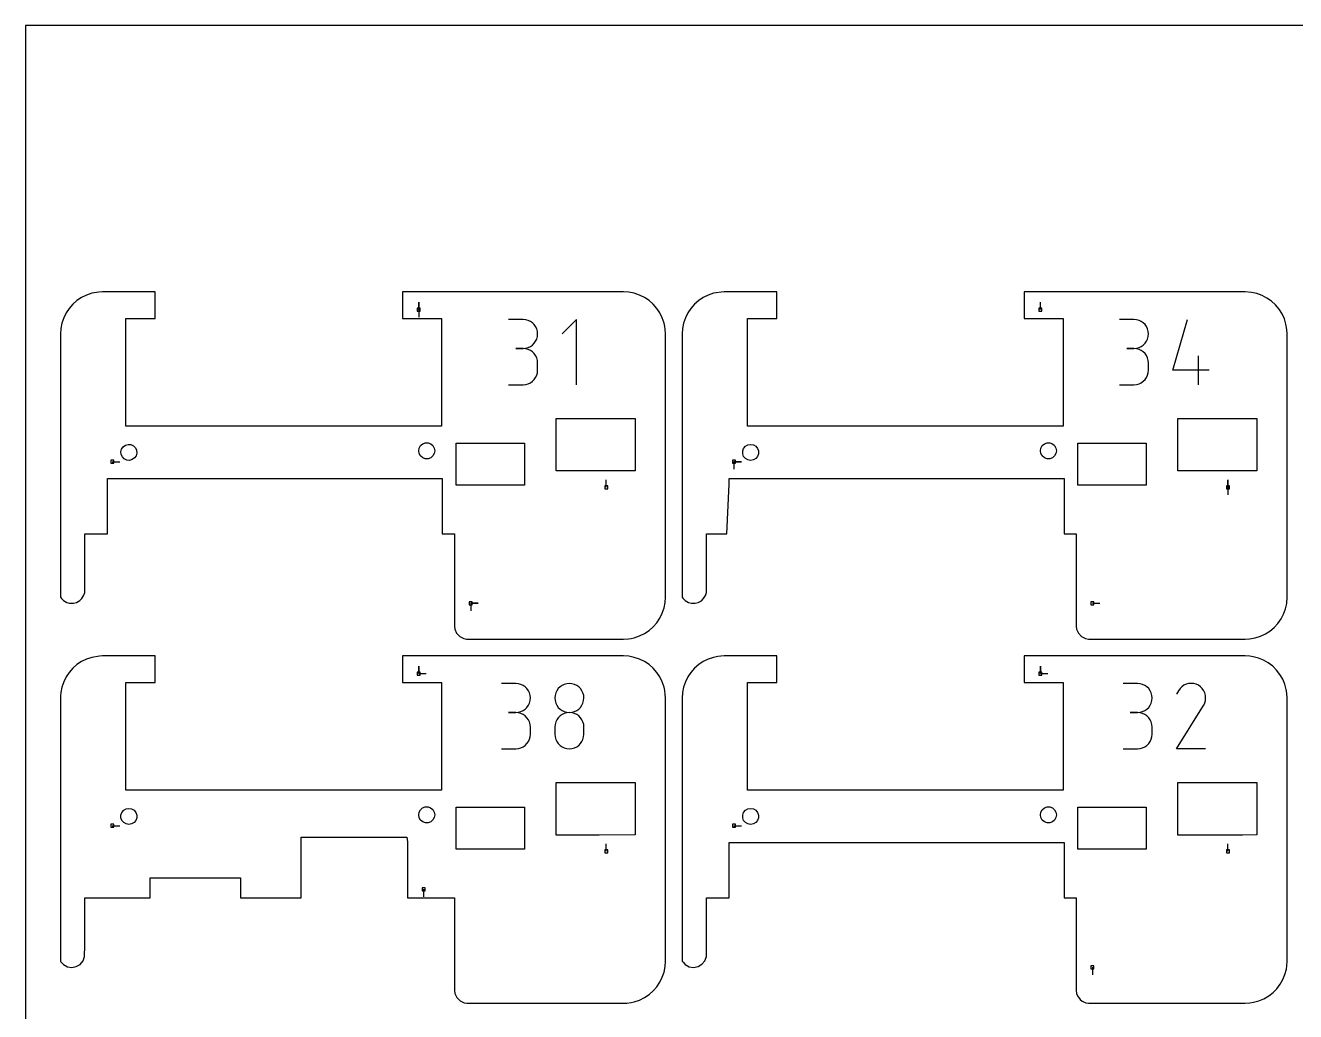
# Model space of a CAD drawing. Extents: x 0 to 400, y 0 to 400.
# Drawn here: x 0 to 241.4, y 212.6 to 400 of the extents above; entities that cross this region are included whole.
import ezdxf

# ---------------------------------------------------------------- set-up
doc = ezdxf.new("R2010")
doc.units = 0

msp = doc.modelspace()

# ---------------------------------------------------------------- linework, layer by layer
at = {"layer": 'annotation', "color": 1}
for p, q in [((74.763123, 346.001219), (74.763123, 347.429969)), ((74.763123, 346.001219), (74.763123, 347.429969)), ((74.763123, 347.429969), (74.763123, 346.001219)), ((74.763123, 346.001219), (74.763123, 344.572469)), ((192.938117, 346.001219), (192.938117, 347.429969)), ((94.600293, 344.128387), (91.842008, 344.128387)), ((95.096377, 344.08386), (94.600293, 344.128387)), ((95.563175, 343.955538), (95.096377, 344.08386)), ((95.992923, 343.751315), (95.563175, 343.955538)), ((96.377857, 343.479082), (95.992923, 343.751315)), ((96.710213, 343.146731), (96.377857, 343.479082)), ((96.982227, 342.762155), (96.710213, 343.146731)), ((104.778334, 344.142798), (102.016933, 341.380618)), ((104.778334, 331.721557), (104.778334, 344.142798)), ((210.707546, 344.128387), (207.949261, 344.128387)), ((211.203631, 344.08386), (210.707546, 344.128387)), ((211.670429, 343.955538), (211.203631, 344.08386)), ((212.100176, 343.751315), (211.670429, 343.955538)), ((212.48511, 343.479082), (212.100176, 343.751315)), ((212.817466, 343.146731), (212.48511, 343.479082)), ((213.08948, 342.762155), (212.817466, 343.146731)), ((218.123797, 334.482958), (220.878187, 344.142798)), ((97.186135, 342.333246), (96.982227, 342.762155)), ((97.314173, 341.867896), (97.186135, 342.333246)), ((97.186135, 340.410623), (97.314173, 340.877779)), ((97.358578, 341.373997), (97.314173, 341.867896)), ((97.314173, 340.877779), (97.358578, 341.373997)), ((97.358578, 341.373997), (97.358578, 341.373997)), ((213.293388, 342.333246), (213.08948, 342.762155)), ((213.421427, 341.867896), (213.293388, 342.333246)), ((213.293388, 340.410623), (213.421427, 340.877779)), ((213.465832, 341.373997), (213.421427, 341.867896)), ((213.421427, 340.877779), (213.465832, 341.373997)), ((213.465832, 341.373997), (213.465832, 341.373997)), ((94.600293, 338.611817), (93.219203, 338.611817)), ((93.219203, 338.611817), (94.600293, 338.611817)), ((94.600293, 338.611817), (95.096377, 338.656355)), ((95.096377, 338.567289), (94.600293, 338.611817)), ((94.600293, 338.611817), (94.600293, 338.611817)), ((95.096377, 338.656355), (95.563175, 338.784752)), ((95.563175, 338.438968), (95.096377, 338.567289)), ((95.563175, 338.784752), (95.992923, 338.989178)), ((95.992923, 338.234744), (95.563175, 338.438968)), ((95.992923, 338.989178), (96.377857, 339.261807)), ((96.377857, 337.962511), (95.992923, 338.234744)), ((96.377857, 339.261807), (96.710213, 339.594809)), ((96.710213, 339.594809), (96.982227, 339.980357)), ((96.982227, 339.980357), (97.186135, 340.410623)), ((210.707546, 338.611817), (209.326456, 338.611817)), ((209.326456, 338.611817), (210.707546, 338.611817)), ((210.707546, 338.611817), (211.203631, 338.656355)), ((211.203631, 338.567289), (210.707546, 338.611817)), ((210.707546, 338.611817), (210.707546, 338.611817)), ((211.203631, 338.656355), (211.670429, 338.784752)), ((211.670429, 338.438968), (211.203631, 338.567289)), ((211.670429, 338.784752), (212.100176, 338.989178)), ((212.100176, 338.234744), (211.670429, 338.438968)), ((212.100176, 338.989178), (212.48511, 339.261807)), ((212.48511, 337.962511), (212.100176, 338.234744)), ((212.48511, 339.261807), (212.817466, 339.594809)), ((212.817466, 339.594809), (213.08948, 339.980357)), ((213.08948, 339.980357), (213.293388, 340.410623)), ((96.710213, 337.630161), (96.377857, 337.962511)), ((96.982227, 337.245585), (96.710213, 337.630161)), ((97.186135, 336.816676), (96.982227, 337.245585)), ((97.314173, 336.351326), (97.186135, 336.816676)), ((97.358578, 335.857427), (97.314173, 336.351326)), ((97.358578, 334.476337), (97.358578, 335.857427)), ((97.358578, 335.857427), (97.358578, 335.857427)), ((212.817466, 337.630161), (212.48511, 337.962511)), ((213.08948, 337.245585), (212.817466, 337.630161)), ((213.293388, 336.816676), (213.08948, 337.245585)), ((213.421427, 336.351326), (213.293388, 336.816676)), ((213.465832, 335.857427), (213.421427, 336.351326)), ((213.465832, 334.476337), (213.465832, 335.857427)), ((213.465832, 335.857427), (213.465832, 335.857427)), ((222.953328, 331.721557), (222.953328, 337.238127)), ((96.982227, 333.087832), (97.186135, 333.516773)), ((97.186135, 333.516773), (97.314173, 333.982232)), ((97.314173, 333.982232), (97.358578, 334.476337)), ((213.08948, 333.087832), (213.293388, 333.516773)), ((213.293388, 333.516773), (213.421427, 333.982232)), ((213.421427, 333.982232), (213.465832, 334.476337)), ((225.020678, 334.482958), (218.123797, 334.482958)), ((91.842008, 331.721946), (94.600293, 331.721946)), ((94.600293, 331.721946), (95.096377, 331.766448)), ((94.600293, 331.721946), (94.600293, 331.721946)), ((95.096377, 331.766448), (95.563175, 331.894706)), ((95.563175, 331.894706), (95.992923, 332.098846)), ((95.992923, 332.098846), (96.377857, 332.370996)), ((96.377857, 332.370996), (96.710213, 332.703282)), ((96.710213, 332.703282), (96.982227, 333.087832)), ((207.949261, 331.721946), (210.707546, 331.721946)), ((210.707546, 331.721946), (211.203631, 331.766448)), ((210.707546, 331.721946), (210.707546, 331.721946)), ((211.203631, 331.766448), (211.670429, 331.894706)), ((211.670429, 331.894706), (212.100176, 332.098846)), ((212.100176, 332.098846), (212.48511, 332.370996)), ((212.48511, 332.370996), (212.817466, 332.703282)), ((212.817466, 332.703282), (213.08948, 333.087832)), ((16.500624, 317.081897), (17.929374, 317.081897)), ((134.675618, 317.081897), (136.104368, 317.081897)), ((134.675618, 317.081897), (136.104368, 317.081897)), ((136.104368, 317.081897), (134.675618, 317.081897)), ((134.675618, 317.081897), (134.675618, 315.653147)), ((110.405619, 312.237798), (110.405619, 313.666548)), ((228.580613, 312.237799), (228.580613, 313.666548)), ((228.580613, 312.237799), (228.580613, 313.666548)), ((228.580613, 313.666548), (228.580613, 312.237799)), ((228.580613, 312.237799), (228.580613, 310.809049)), ((84.644752, 290.205645), (86.073502, 290.205645)), ((84.644752, 290.205645), (86.073502, 290.205645)), ((86.073502, 290.205645), (84.644752, 290.205645)), ((84.644752, 290.205645), (84.644752, 288.776896)), ((202.819746, 290.205645), (204.248496, 290.205645)), ((74.763123, 276.826214), (74.763123, 278.254964)), ((74.763123, 276.826214), (74.763123, 278.254964)), ((74.763123, 278.254964), (74.763123, 276.826214)), ((192.938117, 276.826214), (192.938117, 278.254964)), ((192.938117, 276.826214), (192.938117, 278.254964)), ((192.938117, 278.254964), (192.938117, 276.826214)), ((74.763123, 276.826214), (76.191873, 276.826214)), ((192.938117, 276.826214), (194.366867, 276.826214)), ((93.222708, 274.953382), (90.464423, 274.953382)), ((93.718792, 274.908855), (93.222708, 274.953382)), ((94.18559, 274.780533), (93.718792, 274.908855)), ((94.615338, 274.57631), (94.18559, 274.780533)), ((95.000272, 274.304077), (94.615338, 274.57631)), ((95.332628, 273.971726), (95.000272, 274.304077)), ((95.604642, 273.58715), (95.332628, 273.971726)), ((95.80855, 273.158241), (95.604642, 273.58715)), ((95.936589, 272.692891), (95.80855, 273.158241)), ((100.811761, 273.157462), (100.683466, 272.692112)), ((101.016003, 273.586371), (100.811761, 273.157462)), ((101.28835, 273.970947), (101.016003, 273.586371)), ((101.620962, 274.303298), (101.28835, 273.970947)), ((102.005999, 274.575531), (101.620962, 274.303298)), ((102.435618, 274.779754), (102.005999, 274.575531)), ((102.901981, 274.908076), (102.435618, 274.779754)), ((103.397244, 274.952604), (102.901981, 274.908076)), ((103.892508, 274.908076), (103.397244, 274.952604)), ((103.397244, 274.952604), (103.397244, 274.952604)), ((104.35887, 274.779754), (103.892508, 274.908076)), ((104.788489, 274.575531), (104.35887, 274.779754)), ((105.173526, 274.303298), (104.788489, 274.575531)), ((105.506138, 273.970947), (105.173526, 274.303298)), ((105.778485, 273.586371), (105.506138, 273.970947)), ((105.982727, 273.157462), (105.778485, 273.586371)), ((106.111022, 272.692112), (105.982727, 273.157462)), ((211.396764, 274.953382), (208.638479, 274.953382)), ((211.892848, 274.908855), (211.396764, 274.953382)), ((212.359646, 274.780533), (211.892848, 274.908855)), ((212.789394, 274.57631), (212.359646, 274.780533)), ((213.174328, 274.304077), (212.789394, 274.57631)), ((213.506684, 273.971726), (213.174328, 274.304077)), ((213.778698, 273.58715), (213.506684, 273.971726)), ((213.982606, 273.158241), (213.778698, 273.58715)), ((214.110645, 272.692891), (213.982606, 273.158241)), ((219.183957, 273.586602), (218.821742, 272.891773)), ((219.471404, 273.994206), (219.183957, 273.586602)), ((219.816275, 274.33446), (219.471404, 273.994206)), ((220.208083, 274.604641), (219.816275, 274.33446)), ((220.636338, 274.802022), (220.208083, 274.604641)), ((221.090552, 274.92388), (220.636338, 274.802022)), ((221.560236, 274.96749), (221.090552, 274.92388)), ((222.034902, 274.930127), (221.560236, 274.96749)), ((222.50406, 274.809066), (222.034902, 274.930127)), ((222.957223, 274.601583), (222.50406, 274.809066)), ((223.362528, 274.313777), (222.957223, 274.601583)), ((222.957223, 274.601583), (222.957223, 274.601583)), ((223.701407, 273.968412), (223.362528, 274.313777)), ((223.970847, 273.576072), (223.701407, 273.968412)), ((224.167834, 273.147342), (223.970847, 273.576072)), ((224.289356, 272.692808), (224.167834, 273.147342)), ((95.000272, 270.086802), (95.332628, 270.419804)), ((95.332628, 270.419804), (95.604642, 270.805352)), ((95.604642, 270.805352), (95.80855, 271.235618)), ((95.80855, 271.235618), (95.936589, 271.702774)), ((95.980993, 272.198992), (95.936589, 272.692891)), ((95.936589, 271.702774), (95.980993, 272.198992)), ((95.980993, 272.198992), (95.980993, 272.198992)), ((100.683466, 272.692112), (100.638959, 272.198213)), ((100.638959, 272.198213), (100.638959, 272.198213)), ((100.638959, 272.198213), (100.683492, 271.701995)), ((100.683492, 271.701995), (100.811851, 271.234839)), ((100.811851, 271.234839), (101.016176, 270.804573)), ((101.016176, 270.804573), (101.288607, 270.419025)), ((101.288607, 270.419025), (101.621283, 270.086023)), ((105.173205, 270.086023), (105.505882, 270.419025)), ((105.505882, 270.419025), (105.778312, 270.804573)), ((105.778312, 270.804573), (105.982637, 271.234839)), ((105.982637, 271.234839), (106.110996, 271.701995)), ((106.110996, 271.701995), (106.155529, 272.198213)), ((106.155529, 272.198213), (106.111022, 272.692112)), ((106.155529, 272.198213), (106.155529, 272.198213)), ((213.174328, 270.086802), (213.506684, 270.419804)), ((213.506684, 270.419804), (213.778698, 270.805352)), ((213.778698, 270.805352), (213.982606, 271.235618)), ((213.982606, 271.235618), (214.110645, 271.702774)), ((214.155049, 272.198992), (214.110645, 272.692891)), ((214.110645, 271.702774), (214.155049, 272.198992)), ((214.155049, 272.198992), (214.155049, 272.198992)), ((218.813953, 262.546451), (223.911444, 270.752758)), ((223.911444, 270.752758), (223.917538, 270.760299)), ((223.911444, 270.752758), (223.911444, 270.752758)), ((223.917538, 270.760299), (223.923382, 270.767904)), ((223.923382, 270.767904), (223.929014, 270.775636)), ((223.929014, 270.775636), (223.934473, 270.783562)), ((223.934473, 270.783562), (223.939798, 270.791743)), ((223.939798, 270.791743), (223.945026, 270.800246)), ((223.945026, 270.800246), (223.950197, 270.809133)), ((223.950197, 270.809133), (223.955348, 270.818468)), ((223.955348, 270.818468), (223.960519, 270.828317)), ((223.960519, 270.828317), (224.170993, 271.280223)), ((223.960519, 270.828317), (223.960519, 270.828317)), ((224.170993, 271.280223), (224.293948, 271.748663)), ((224.332398, 272.223053), (224.289356, 272.692808)), ((224.293948, 271.748663), (224.332398, 272.223053)), ((93.222708, 269.436812), (91.841618, 269.436812)), ((91.841618, 269.436812), (93.222708, 269.436812)), ((93.222708, 269.436812), (93.718792, 269.48135)), ((93.718792, 269.392284), (93.222708, 269.436812)), ((93.222708, 269.436812), (93.222708, 269.436812)), ((93.718792, 269.48135), (94.18559, 269.609747)), ((94.18559, 269.263963), (93.718792, 269.392284)), ((94.18559, 269.609747), (94.615338, 269.814173)), ((94.615338, 269.059739), (94.18559, 269.263963)), ((94.615338, 269.814173), (95.000272, 270.086802)), ((95.000272, 268.787506), (94.615338, 269.059739)), ((95.332628, 268.455156), (95.000272, 268.787506)), ((95.604642, 268.07058), (95.332628, 268.455156)), ((95.80855, 267.641671), (95.604642, 268.07058)), ((101.016003, 268.067724), (100.811761, 267.637593)), ((101.28835, 268.453175), (101.016003, 268.067724)), ((101.620962, 268.786112), (101.28835, 268.453175)), ((102.005999, 269.058701), (101.620962, 268.786112)), ((101.621283, 270.086023), (102.006345, 269.813394)), ((102.435618, 269.263107), (102.005999, 269.058701)), ((102.006345, 269.813394), (102.435933, 269.608968)), ((102.901981, 269.391496), (102.435618, 269.263107)), ((102.435933, 269.608968), (102.902186, 269.480572)), ((103.397244, 269.436033), (102.901981, 269.391496)), ((102.902186, 269.480572), (103.397244, 269.436033)), ((103.397244, 269.436033), (103.892302, 269.480572)), ((103.892508, 269.391522), (103.397244, 269.436033)), ((103.397244, 269.436033), (103.397244, 269.436033)), ((103.397244, 269.436033), (103.397244, 269.436033)), ((103.892302, 269.480572), (104.358556, 269.608968)), ((104.35887, 269.263197), (103.892508, 269.391522)), ((104.358556, 269.608968), (104.788143, 269.813394)), ((104.788489, 269.058874), (104.35887, 269.263197)), ((104.788143, 269.813394), (105.173205, 270.086023)), ((105.173526, 268.786368), (104.788489, 269.058874)), ((105.506138, 268.453495), (105.173526, 268.786368)), ((105.778485, 268.06807), (105.506138, 268.453495)), ((105.982727, 267.637908), (105.778485, 268.06807)), ((211.396764, 269.436812), (210.015674, 269.436812)), ((210.015674, 269.436812), (211.396764, 269.436812)), ((211.396764, 269.436812), (211.892848, 269.48135)), ((211.892848, 269.392284), (211.396764, 269.436812)), ((211.396764, 269.436812), (211.396764, 269.436812)), ((211.892848, 269.48135), (212.359646, 269.609747)), ((212.359646, 269.263963), (211.892848, 269.392284)), ((212.359646, 269.609747), (212.789394, 269.814173)), ((212.789394, 269.059739), (212.359646, 269.263963)), ((212.789394, 269.814173), (213.174328, 270.086802)), ((213.174328, 268.787506), (212.789394, 269.059739)), ((213.506684, 268.455156), (213.174328, 268.787506)), ((213.778698, 268.07058), (213.506684, 268.455156)), ((213.982606, 267.641671), (213.778698, 268.07058)), ((95.936589, 267.176321), (95.80855, 267.641671)), ((95.980993, 266.682422), (95.936589, 267.176321)), ((95.980993, 265.301332), (95.980993, 266.682422)), ((95.980993, 266.682422), (95.980993, 266.682422)), ((100.683466, 267.170618), (100.638959, 266.674632)), ((100.638959, 266.674632), (100.638959, 265.300553)), ((100.811761, 267.637593), (100.683466, 267.170618)), ((106.111022, 267.170823), (105.982727, 267.637908)), ((106.155529, 266.674632), (106.111022, 267.170823)), ((106.155529, 265.300553), (106.155529, 266.674632)), ((106.155529, 266.674632), (106.155529, 266.674632)), ((214.110645, 267.176321), (213.982606, 267.641671)), ((214.155049, 266.682422), (214.110645, 267.176321)), ((214.155049, 265.301332), (214.155049, 266.682422)), ((214.155049, 266.682422), (214.155049, 266.682422)), ((94.615338, 262.923841), (95.000272, 263.195991)), ((95.000272, 263.195991), (95.332628, 263.528277)), ((95.332628, 263.528277), (95.604642, 263.912827)), ((95.604642, 263.912827), (95.80855, 264.341768)), ((95.80855, 264.341768), (95.936589, 264.807228)), ((95.936589, 264.807228), (95.980993, 265.301332)), ((100.638959, 265.300553), (100.638959, 265.300553)), ((100.638959, 265.300553), (100.683492, 264.804602)), ((100.683492, 264.804602), (100.811851, 264.338162)), ((100.811851, 264.338162), (101.016176, 263.908932)), ((101.016176, 263.908932), (101.288607, 263.524613)), ((101.288607, 263.524613), (101.621283, 263.192904)), ((101.621283, 263.192904), (102.006345, 262.921504)), ((104.788143, 262.921504), (105.173205, 263.192904)), ((105.173205, 263.192904), (105.505882, 263.524613)), ((105.505882, 263.524613), (105.778312, 263.908932)), ((105.778312, 263.908932), (105.982637, 264.338162)), ((105.982637, 264.338162), (106.110996, 264.804602)), ((106.110996, 264.804602), (106.155529, 265.300553)), ((212.789394, 262.923841), (213.174328, 263.195991)), ((213.174328, 263.195991), (213.506684, 263.528277)), ((213.506684, 263.528277), (213.778698, 263.912827)), ((213.778698, 263.912827), (213.982606, 264.341768)), ((213.982606, 264.341768), (214.110645, 264.807228)), ((214.110645, 264.807228), (214.155049, 265.301332)), ((90.464423, 262.546941), (93.222708, 262.546941)), ((93.222708, 262.546941), (93.718792, 262.591443)), ((93.222708, 262.546941), (93.222708, 262.546941)), ((93.718792, 262.591443), (94.18559, 262.719701)), ((94.18559, 262.719701), (94.615338, 262.923841)), ((102.006345, 262.921504), (102.435933, 262.718114)), ((102.435933, 262.718114), (102.902186, 262.590434)), ((102.902186, 262.590434), (103.397244, 262.546162)), ((103.397244, 262.546162), (103.892302, 262.590434)), ((103.397244, 262.546162), (103.397244, 262.546162)), ((103.892302, 262.590434), (104.358556, 262.718114)), ((104.358556, 262.718114), (104.788143, 262.921504)), ((208.638479, 262.546941), (211.396764, 262.546941)), ((211.396764, 262.546941), (211.892848, 262.591443)), ((211.396764, 262.546941), (211.396764, 262.546941)), ((211.892848, 262.591443), (212.359646, 262.719701)), ((212.359646, 262.719701), (212.789394, 262.923841)), ((224.330523, 262.546451), (218.813953, 262.546451)), ((16.500624, 247.906892), (17.929374, 247.906892)), ((134.675618, 247.906892), (136.104368, 247.906892)), ((110.405619, 243.062793), (110.405619, 244.491543)), ((228.580613, 243.062793), (228.580613, 244.491543)), ((75.690526, 235.859394), (75.690526, 234.430644)), ((202.819746, 221.030641), (202.819746, 219.601891))]:
    msp.add_line(p, q, dxfattribs=at)
at = {"layer": 'boundary', "color": 5}
for p, q in [((9.797408, 347.714355), (9.010647, 347.024381)), ((10.667498, 348.29573), (9.797408, 347.714355)), ((11.606031, 348.758562), (10.667498, 348.29573)), ((12.596947, 349.094934), (11.606031, 348.758562)), ((13.952548, 349.320665), (12.596947, 349.094934)), ((14.667502, 349.367525), (13.952548, 349.320665)), ((19.73748, 349.367525), (14.667502, 349.367525)), ((24.6675, 349.367525), (19.73748, 349.367525)), ((24.667501, 346.174601), (24.6675, 349.367525)), ((81.82039, 349.367525), (71.667498, 349.367525)), ((71.667498, 349.367525), (71.667498, 347.527269)), ((113.667501, 349.367525), (81.82039, 349.367525)), ((114.711708, 349.299085), (113.667501, 349.367525)), ((115.738047, 349.094934), (114.711708, 349.299085)), ((116.728969, 348.758563), (115.738047, 349.094934)), ((117.667496, 348.29573), (116.728969, 348.758563)), ((118.537591, 347.714355), (117.667496, 348.29573)), ((119.324347, 347.024381), (118.537591, 347.714355)), ((127.972402, 347.714355), (127.18564, 347.024381)), ((128.842492, 348.29573), (127.972402, 347.714355)), ((129.781025, 348.758562), (128.842492, 348.29573)), ((130.771941, 349.094934), (129.781025, 348.758562)), ((131.322462, 349.204439), (130.771941, 349.094934)), ((132.250832, 349.328746), (131.322462, 349.204439)), ((132.842496, 349.367525), (132.250832, 349.328746)), ((137.038185, 349.367525), (132.842496, 349.367525)), ((142.842494, 349.367525), (137.038185, 349.367525)), ((142.842494, 345.608368), (142.842494, 349.367525)), ((196.871416, 349.367525), (189.842492, 349.367525)), ((189.842492, 349.367525), (189.842492, 348.093501)), ((189.842492, 348.093501), (189.842492, 344.334344)), ((231.842494, 349.367525), (196.871416, 349.367525)), ((233.064927, 349.263634), (231.842494, 349.367525)), ((234.085117, 349.036522), (233.064927, 349.263634)), ((235.06694, 348.678191), (234.085117, 349.036522)), ((235.993583, 348.194773), (235.06694, 348.678191)), ((236.849207, 347.59454), (235.993583, 348.194773)), ((7.739298, 345.367527), (7.276462, 344.428994)), ((8.320676, 346.237617), (7.739298, 345.367527)), ((9.010647, 347.024381), (8.320676, 346.237617)), ((24.6675, 344.334344), (24.667501, 346.174601)), ((71.667498, 347.527269), (71.667498, 344.334344)), ((120.014324, 346.237617), (119.324347, 347.024381)), ((120.595696, 345.367527), (120.014324, 346.237617)), ((121.058531, 344.428994), (120.595696, 345.367527)), ((125.914291, 345.367527), (125.451456, 344.428994)), ((126.495669, 346.237616), (125.914291, 345.367527)), ((127.18564, 347.024381), (126.495669, 346.237616)), ((142.842494, 344.334344), (142.842494, 345.608368)), ((237.619157, 346.887758), (236.849207, 347.59454)), ((238.290275, 346.086523), (237.619157, 346.887758)), ((238.851062, 345.204548), (238.290275, 346.086523)), ((6.940091, 343.438078), (6.735943, 342.411736)), ((7.276462, 344.428994), (6.940091, 343.438078)), ((19.05894, 336.583308), (19.05894, 344.334344)), ((19.05894, 344.334344), (21.646911, 344.334344)), ((21.646911, 344.334344), (24.6675, 344.334344)), ((71.667498, 344.334344), (75.779449, 344.334344)), ((75.779449, 344.334344), (79.058933, 344.334344)), ((79.058933, 344.334344), (79.058933, 337.176248)), ((121.394902, 343.438078), (121.058531, 344.428994)), ((121.518369, 342.817357), (121.394902, 343.438078)), ((125.115085, 343.438078), (124.910937, 342.411736)), ((125.451456, 344.428994), (125.115085, 343.438078)), ((137.233934, 338.187656), (137.233934, 344.334344)), ((137.233934, 344.334344), (139.286234, 344.334344)), ((139.286234, 344.334344), (142.842494, 344.334344)), ((189.842492, 344.334344), (192.689227, 344.334344)), ((192.689227, 344.334344), (197.233927, 344.334344)), ((197.233927, 344.334344), (197.233927, 334.414675)), ((239.291937, 344.256919), (238.851062, 345.204548)), ((239.605347, 343.259851), (239.291937, 344.256919)), ((239.788184, 342.196015), (239.605347, 343.259851)), ((6.735943, 342.411736), (6.6675, 341.367526)), ((6.6675, 341.367526), (6.6675, 320.233356)), ((121.605813, 342.308565), (121.518369, 342.817357)), ((121.667494, 341.367526), (121.605813, 342.308565)), ((121.667494, 318.837585), (121.667494, 341.367526)), ((124.910937, 342.411736), (124.842494, 341.367526)), ((124.842494, 341.367526), (124.842494, 323.877824)), ((239.842487, 341.367526), (239.788184, 342.196015)), ((239.842487, 321.532196), (239.842487, 341.367526)), ((137.233934, 323.834343), (137.233934, 338.187656)), ((19.05894, 323.834343), (19.05894, 336.583308)), ((79.058933, 337.176248), (79.058933, 323.834343)), ((197.233927, 334.414675), (197.233927, 323.834343)), ((26.531892, 323.834343), (19.05894, 323.834343)), ((28.226755, 323.834343), (26.531892, 323.834343)), ((39.063761, 323.834343), (28.226755, 323.834343)), ((50.060327, 323.834343), (39.063761, 323.834343)), ((66.904647, 323.834343), (50.060327, 323.834343)), ((79.058933, 323.834343), (66.904647, 323.834343)), ((124.842494, 323.877824), (124.842494, 291.367521)), ((143.160098, 323.834343), (137.233934, 323.834343)), ((145.222356, 323.834343), (143.160098, 323.834343)), ((158.408504, 323.834343), (145.222356, 323.834343)), ((167.090952, 323.834343), (158.408504, 323.834343)), ((180.390551, 323.834343), (167.090952, 323.834343)), ((197.233927, 323.834343), (180.390551, 323.834343)), ((239.842487, 291.367521), (239.842487, 321.532196)), ((6.6675, 320.233356), (6.6675, 291.367521)), ((121.667494, 291.367521), (121.667494, 318.837585)), ((15.613623, 311.751065), (15.613623, 313.897401)), ((15.613623, 313.897401), (45.801527, 313.897401)), ((45.801527, 313.897401), (57.207771, 313.897401)), ((57.207771, 313.897401), (73.786743, 313.897401)), ((73.786743, 313.897401), (79.243624, 313.897401)), ((79.243624, 313.897401), (79.243624, 311.751065)), ((133.788617, 312.809532), (133.788617, 313.897401)), ((133.788617, 313.897401), (167.228047, 313.897401)), ((167.228047, 313.897401), (173.009292, 313.897401)), ((173.009292, 313.897401), (191.373979, 313.897401)), ((191.373979, 313.897401), (197.418617, 313.897401)), ((197.418617, 313.897401), (197.418617, 312.809533)), ((15.613623, 303.367524), (15.613623, 311.751065)), ((79.243624, 311.751065), (79.243624, 303.367524)), ((133.343226, 303.367524), (133.788617, 312.809532)), ((197.418617, 312.809533), (197.418617, 303.367524)), ((11.302519, 296.370333), (11.302519, 303.367524)), ((11.302519, 303.367524), (14.734878, 303.367524)), ((14.734878, 303.367524), (15.613623, 303.367524)), ((79.243624, 303.367524), (81.549127, 303.367524)), ((81.549127, 303.367524), (81.549127, 297.312212)), ((129.477512, 295.486899), (129.477513, 303.367524)), ((129.477513, 303.367524), (133.343226, 303.367524)), ((197.418617, 303.367524), (199.724121, 303.367524)), ((199.724121, 303.367524), (199.724121, 298.757166)), ((81.549127, 297.312212), (81.549127, 285.867522)), ((199.724121, 298.757166), (199.724121, 285.867522)), ((11.265221, 292.237909), (11.302519, 296.370333)), ((129.440215, 292.237909), (129.477512, 295.486899)), ((11.100925, 291.70457), (11.265221, 292.237909)), ((129.270981, 291.693872), (129.440215, 292.237909)), ((6.6675, 291.367521), (6.847811, 291.122103)), ((6.847811, 291.122103), (7.23498, 290.720653)), ((7.23498, 290.720653), (7.871504, 290.356376)), ((7.871504, 290.356376), (8.40711, 290.199631)), ((8.40711, 290.199631), (9.140504, 290.198967)), ((9.140504, 290.198967), (9.683341, 290.328469)), ((9.683341, 290.328469), (10.32053, 290.691594)), ((10.32053, 290.691594), (10.727687, 291.073256)), ((10.727687, 291.073256), (11.100925, 291.70457)), ((121.394903, 289.296973), (121.599051, 290.323315)), ((121.599051, 290.323315), (121.667494, 291.367521)), ((124.842494, 291.367521), (124.979778, 291.180666)), ((124.979778, 291.180666), (125.409974, 290.720653)), ((125.409974, 290.720653), (126.035731, 290.361162)), ((126.035731, 290.361162), (126.582104, 290.199631)), ((126.582104, 290.199631), (127.303775, 290.197783)), ((127.303775, 290.197783), (127.858334, 290.328469)), ((127.858334, 290.328469), (128.485931, 290.684753)), ((128.485931, 290.684753), (128.902681, 291.073256)), ((128.902681, 291.073256), (129.270981, 291.693872)), ((239.511485, 289.124897), (239.738594, 290.145088)), ((239.738594, 290.145088), (239.842487, 291.367521)), ((120.014324, 286.497434), (120.595696, 287.367524)), ((120.595696, 287.367524), (121.058531, 288.306054)), ((121.058531, 288.306054), (121.394903, 289.296973)), ((238.669733, 287.216431), (239.153153, 288.143076)), ((239.153153, 288.143076), (239.511485, 289.124897)), ((81.549127, 285.867522), (81.622792, 285.285798)), ((81.622792, 285.285798), (81.968078, 284.491027)), ((117.667496, 284.439317), (118.537591, 285.020692)), ((118.537591, 285.020692), (119.324347, 285.71067)), ((119.324347, 285.71067), (120.014324, 286.497434)), ((199.724121, 285.867522), (199.797091, 285.289736)), ((199.797091, 285.289736), (200.141073, 284.49449)), ((235.679512, 284.358946), (236.561491, 284.919735)), ((236.561491, 284.919735), (237.362719, 285.590854)), ((237.362719, 285.590854), (238.069502, 286.360811)), ((238.069502, 286.360811), (238.669733, 287.216431)), ((81.968078, 284.491027), (82.564371, 283.862279)), ((82.564371, 283.862279), (83.339744, 283.475394)), ((83.339744, 283.475394), (83.868181, 283.375421)), ((83.868181, 283.375421), (92.677536, 283.36752)), ((92.677536, 283.36752), (113.667501, 283.36752)), ((113.667501, 283.36752), (114.608537, 283.429201)), ((114.608537, 283.429201), (115.117327, 283.516646)), ((115.117327, 283.516646), (115.738047, 283.640114)), ((115.738047, 283.640114), (116.728969, 283.976488)), ((116.728969, 283.976488), (117.667496, 284.439317)), ((200.141073, 284.49449), (200.736302, 283.864849)), ((200.736302, 283.864849), (201.510981, 283.476762)), ((201.510981, 283.476762), (202.051911, 283.375039)), ((202.051911, 283.375039), (208.793568, 283.36752)), ((208.793568, 283.36752), (231.842494, 283.36752)), ((231.842494, 283.36752), (232.670982, 283.421824)), ((232.670982, 283.421824), (233.734814, 283.604663)), ((233.734814, 283.604663), (234.731887, 283.918076)), ((234.731887, 283.918076), (235.679512, 284.358946)), ((14.060478, 280.152734), (12.601819, 279.920898)), ((14.667502, 280.19252), (14.060478, 280.152734)), ((17.697472, 280.19252), (14.667502, 280.19252)), ((24.6675, 280.19252), (17.697472, 280.19252)), ((24.667501, 275.678386), (24.6675, 280.19252)), ((74.531133, 280.19252), (71.667498, 280.19252)), ((71.667498, 280.19252), (71.667498, 279.673473)), ((113.667501, 280.19252), (74.531133, 280.19252)), ((114.711708, 280.12408), (113.667501, 280.19252)), ((115.738047, 279.919929), (114.711708, 280.12408)), ((131.595286, 280.083702), (130.771941, 279.919929)), ((132.168639, 280.148354), (131.595286, 280.083702)), ((132.842496, 280.19252), (132.168639, 280.148354)), ((137.621044, 280.19252), (132.842496, 280.19252)), ((142.842494, 280.19252), (137.621044, 280.19252)), ((142.842494, 276.810851), (142.842494, 280.19252)), ((198.954061, 280.19252), (189.842492, 280.19252)), ((189.842492, 280.19252), (189.842492, 278.541008)), ((231.842494, 280.19252), (198.954061, 280.19252)), ((232.746015, 280.133301), (231.842494, 280.19252)), ((233.359923, 280.02995), (232.746015, 280.133301)), ((9.014382, 277.852652), (8.323951, 277.066346)), ((9.801539, 278.54211), (9.014382, 277.852652)), ((10.671953, 279.122923), (9.801539, 278.54211)), ((11.610735, 279.585154), (10.671953, 279.122923)), ((12.601819, 279.920898), (11.610735, 279.585154)), ((71.667498, 279.673473), (71.667498, 275.159339)), ((116.728969, 279.583558), (115.738047, 279.919929)), ((117.667496, 279.120726), (116.728969, 279.583558)), ((118.537591, 278.539351), (117.667496, 279.120726)), ((119.324347, 277.849376), (118.537591, 278.539351)), ((120.014324, 277.062612), (119.324347, 277.849376)), ((127.18564, 277.849376), (126.495669, 277.062612)), ((127.972402, 278.53935), (127.18564, 277.849376)), ((128.842492, 279.120725), (127.972402, 278.53935)), ((129.781025, 279.583557), (128.842492, 279.120725)), ((130.771941, 279.919929), (129.781025, 279.583557)), ((189.842492, 278.541008), (189.842492, 275.159339)), ((234.369932, 279.764836), (233.359923, 280.02995)), ((235.336696, 279.370156), (234.369932, 279.764836)), ((236.243671, 278.852667), (235.336696, 279.370156)), ((237.07534, 278.221219), (236.243671, 278.852667)), ((237.817474, 277.486617), (237.07534, 278.221219)), ((7.27866, 275.258444), (6.941688, 274.267777)), ((7.742057, 276.196652), (7.27866, 275.258444)), ((8.323951, 277.066346), (7.742057, 276.196652)), ((24.6675, 275.159339), (24.667501, 275.678386)), ((120.595696, 276.192522), (120.014324, 277.062612)), ((121.058531, 275.253989), (120.595696, 276.192522)), ((121.394903, 274.263073), (121.058531, 275.253989)), ((125.451456, 275.253989), (125.115085, 274.263073)), ((125.914291, 276.192522), (125.451456, 275.253989)), ((126.495669, 277.062612), (125.914291, 276.192522)), ((142.842494, 275.159339), (142.842494, 276.810851)), ((238.457375, 276.661433), (237.817474, 277.486617)), ((238.984093, 275.759785), (238.457375, 276.661433)), ((239.388618, 274.7971), (238.984093, 275.759785)), ((6.736912, 273.241603), (6.695506, 272.619796)), ((6.941688, 274.267777), (6.736912, 273.241603)), ((19.05894, 271.151781), (19.05894, 275.159339)), ((19.05894, 275.159339), (20.397012, 275.159339)), ((20.397012, 275.159339), (24.6675, 275.159339)), ((71.667498, 275.159339), (72.827279, 275.159339)), ((72.827279, 275.159339), (79.058933, 275.159339)), ((79.058933, 275.159339), (79.058933, 261.557572)), ((121.517147, 273.648497), (121.394903, 274.263073)), ((121.623026, 272.870945), (121.517147, 273.648497)), ((121.667494, 272.192521), (121.623026, 272.870945)), ((124.910937, 273.236731), (124.842494, 272.192521)), ((125.115085, 274.263073), (124.910937, 273.236731)), ((137.233934, 267.943086), (137.233934, 275.159339)), ((137.233934, 275.159339), (139.643348, 275.159339)), ((139.643348, 275.159339), (142.842494, 275.159339)), ((189.842492, 275.159339), (193.532704, 275.159339)), ((193.532704, 275.159339), (197.233927, 275.159339)), ((197.233927, 275.159339), (197.233927, 267.080719)), ((239.664024, 273.78985), (239.388618, 274.7971)), ((239.783266, 273.096044), (239.664024, 273.78985)), ((239.842487, 272.192521), (239.783266, 273.096044)), ((6.695506, 272.619796), (6.6675, 259.562111)), ((19.05894, 254.659338), (19.05894, 271.151781)), ((121.667494, 255.950005), (121.667494, 272.192521)), ((124.842494, 272.192521), (124.842494, 252.273174)), ((239.842487, 250.560783), (239.842487, 272.192521)), ((137.233934, 254.659338), (137.233934, 267.943086)), ((197.233927, 267.080719), (197.233927, 254.659338)), ((79.058933, 261.557572), (79.058933, 254.659338)), ((6.6675, 259.562111), (6.6675, 222.192516)), ((121.667494, 222.192516), (121.667494, 255.950005)), ((22.922719, 254.659338), (19.05894, 254.659338)), ((25.474839, 254.659338), (22.922719, 254.659338)), ((41.793177, 254.659338), (25.474839, 254.659338)), ((47.390133, 254.659338), (41.793177, 254.659338)), ((55.963438, 254.659338), (47.390133, 254.659338)), ((79.058933, 254.659338), (55.963438, 254.659338)), ((144.19129, 254.659338), (137.233934, 254.659338)), ((146.008617, 254.659338), (144.19129, 254.659338)), ((157.628671, 254.659338), (146.008617, 254.659338)), ((167.853864, 254.659338), (157.628671, 254.659338)), ((183.51661, 254.659338), (167.853864, 254.659338)), ((197.233927, 254.659338), (183.51661, 254.659338)), ((124.842494, 252.273174), (124.842494, 222.192516)), ((239.842487, 222.192516), (239.842487, 250.560783)), ((52.394898, 244.401547), (52.394898, 245.732397)), ((52.394898, 245.732397), (54.525495, 245.732397)), ((52.394898, 243.234812), (52.394898, 244.401547)), ((54.525495, 245.732397), (72.528633, 245.732397)), ((72.528633, 245.732397), (72.594901, 244.832789)), ((72.594901, 244.832789), (72.594901, 244.102127)), ((72.594901, 244.102127), (72.594901, 243.234812)), ((133.788617, 242.928882), (133.788617, 244.722396)), ((133.788617, 244.722396), (165.060363, 244.722396)), ((165.060363, 244.722396), (174.591607, 244.722396)), ((174.591607, 244.722396), (191.765818, 244.722396)), ((191.765818, 244.722396), (197.418617, 244.722396)), ((197.418617, 244.722396), (197.418617, 242.928883)), ((52.394897, 234.192519), (52.394898, 243.234812)), ((72.594901, 243.234812), (72.594901, 234.192519)), ((133.788617, 234.192519), (133.788617, 242.928882)), ((197.418617, 242.928883), (197.418617, 234.192519)), ((23.693623, 236.278155), (23.693623, 238.022493)), ((23.693623, 238.022493), (33.043653, 238.022493)), ((33.043653, 238.022493), (40.863625, 238.022493)), ((40.863625, 238.022493), (40.863625, 235.936857)), ((11.302519, 225.133983), (11.302519, 234.192519)), ((11.302519, 234.192519), (15.004582, 234.192519)), ((15.004582, 234.192519), (20.013637, 234.192519)), ((20.013637, 234.192519), (23.693623, 234.192519)), ((23.693623, 234.192519), (23.693623, 236.278155)), ((40.863625, 235.936857), (40.863625, 234.192519)), ((40.863625, 234.192519), (46.115472, 234.192519)), ((46.115472, 234.192519), (52.394897, 234.192519)), ((72.594901, 234.192519), (78.304341, 234.192519)), ((78.304341, 234.192519), (79.569328, 234.192519)), ((79.569328, 234.192519), (81.549127, 234.192519)), ((81.549127, 234.192519), (81.549127, 231.508766)), ((129.477512, 226.90085), (129.477513, 234.192519)), ((129.477513, 234.192519), (133.054323, 234.192519)), ((133.054323, 234.192519), (133.788617, 234.192519)), ((197.418617, 234.192519), (199.724121, 234.192519)), ((199.724121, 234.192519), (199.724121, 228.618858)), ((81.549127, 231.508766), (81.549127, 216.692517)), ((199.724121, 228.618858), (199.724121, 216.692517)), ((11.262344, 223.052065), (11.302519, 225.133983)), ((129.440215, 223.062904), (129.477512, 226.90085)), ((6.6675, 222.192516), (6.747415, 222.083745)), ((10.415353, 221.584211), (10.967069, 222.244149)), ((10.967069, 222.244149), (11.262344, 223.052065)), ((121.599051, 221.14831), (121.667494, 222.192516)), ((124.842494, 222.192516), (125.008463, 221.966619)), ((128.599477, 221.590722), (129.148445, 222.253371)), ((129.148445, 222.253371), (129.440215, 223.062904)), ((239.783266, 221.288997), (239.842487, 222.192516)), ((6.747415, 222.083745), (7.226884, 221.553409)), ((7.226884, 221.553409), (7.977927, 221.134065)), ((7.977927, 221.134065), (8.82667, 220.994219)), ((8.82667, 220.994219), (9.672543, 221.150434)), ((9.672543, 221.150434), (10.415353, 221.584211)), ((121.058531, 219.131049), (121.394903, 220.121968)), ((121.394903, 220.121968), (121.599051, 221.14831)), ((125.008463, 221.966619), (125.409974, 221.545648)), ((125.409974, 221.545648), (126.163168, 221.12951)), ((126.163168, 221.12951), (127.012849, 220.993408)), ((127.012849, 220.993408), (127.858334, 221.153464)), ((127.858334, 221.153464), (128.599477, 221.590722)), ((239.414803, 219.665078), (239.679916, 220.675087)), ((239.679916, 220.675087), (239.783266, 221.288997)), ((119.324347, 216.535665), (120.014324, 217.322429)), ((120.014324, 217.322429), (120.595696, 218.192519)), ((120.595696, 218.192519), (121.058531, 219.131049)), ((237.871185, 216.95967), (238.502633, 217.79134)), ((238.502633, 217.79134), (239.020122, 218.698314)), ((239.020122, 218.698314), (239.414803, 219.665078)), ((81.549127, 216.692517), (81.63431, 216.045469)), ((81.63431, 216.045469), (82.001244, 215.258578)), ((82.001244, 215.258578), (82.615184, 214.644637)), ((116.728969, 214.801483), (117.667496, 215.264312)), ((117.667496, 215.264312), (118.537592, 215.845688)), ((118.537592, 215.845688), (119.324347, 216.535665)), ((199.724121, 216.692517), (199.809304, 216.045469)), ((199.809304, 216.045469), (199.997147, 215.568772)), ((199.997147, 215.568772), (200.456351, 214.92475)), ((200.456351, 214.92475), (200.857377, 214.60584)), ((234.447071, 214.646389), (235.409756, 215.050913)), ((235.409756, 215.050913), (236.311404, 215.577629)), ((236.311404, 215.577629), (237.136585, 216.217532)), ((237.136585, 216.217532), (237.871185, 216.95967)), ((82.615184, 214.644637), (83.402076, 214.277702)), ((83.402076, 214.277702), (83.915467, 214.198351)), ((83.915467, 214.198351), (87.873293, 214.192515)), ((87.873293, 214.192515), (113.667501, 214.192515)), ((113.667501, 214.192515), (114.345922, 214.236982)), ((114.345922, 214.236982), (115.123473, 214.342863)), ((115.123473, 214.342863), (115.738047, 214.465109)), ((115.738047, 214.465109), (116.728969, 214.801483)), ((200.857377, 214.60584), (201.577069, 214.277702)), ((201.577069, 214.277702), (202.085327, 214.198575)), ((202.085327, 214.198575), (210.166209, 214.192515)), ((210.166209, 214.192515), (231.842494, 214.192515)), ((231.842494, 214.192515), (232.746015, 214.251737)), ((232.746015, 214.251737), (233.439819, 214.37098)), ((233.439819, 214.37098), (234.447071, 214.646389))]:
    msp.add_line(p, q, dxfattribs=at)
at = {"layer": 'frame', "color": 5}
for p, q in [((400, 400), (0, 400)), ((0, 400), (0, 0))]:
    msp.add_line(p, q, dxfattribs=at)
at = {"layer": 'hole', "color": 5}
for p, q in [((75.048873, 346.286969), (74.477373, 346.286969)), ((74.477373, 346.286969), (74.477373, 345.715469)), ((74.477373, 345.715469), (75.048873, 345.715469)), ((75.048873, 345.715469), (75.048873, 346.286969)), ((193.223867, 346.286969), (192.652367, 346.286969)), ((192.652367, 346.286969), (192.652367, 345.715469)), ((192.652367, 345.715469), (193.223867, 345.715469)), ((193.223867, 345.715469), (193.223867, 346.286969)), ((100.874289, 323.749902), (100.874289, 325.308452)), ((100.874289, 325.308452), (103.226007, 325.308452)), ((100.874289, 315.33877), (100.874289, 323.749902)), ((103.226007, 325.308452), (115.874297, 325.308452)), ((115.874297, 325.308452), (115.874297, 316.89732)), ((219.049283, 322.18635), (219.049283, 325.308452)), ((219.049283, 325.308452), (223.760268, 325.308452)), ((223.760268, 325.308452), (234.049291, 325.308452)), ((234.049291, 325.308452), (234.049291, 318.466236)), ((219.049283, 315.344133), (219.049283, 322.18635)), ((18.15333, 318.991318), (18.286983, 319.501729)), ((18.202304, 318.465976), (18.15333, 318.991318)), ((18.286983, 319.501729), (18.587153, 319.935646)), ((18.587153, 319.935646), (19.017623, 320.240731)), ((19.017623, 320.240731), (19.526479, 320.380187)), ((19.526479, 320.380187), (20.052346, 320.337195)), ((20.052346, 320.337195), (20.531792, 320.116938)), ((20.531792, 320.116938), (20.906993, 319.745983)), ((20.906993, 319.745983), (21.132696, 319.269074)), ((21.181669, 318.743732), (21.048016, 318.233321)), ((21.132696, 319.269074), (21.181669, 318.743732)), ((74.754911, 319.163527), (74.846881, 319.685108)), ((74.846881, 318.641947), (74.754911, 319.163527)), ((74.846881, 319.685108), (75.111695, 320.143779)), ((75.111695, 320.143779), (75.51741, 320.484216)), ((75.51741, 320.484216), (76.015096, 320.665359)), ((76.015096, 320.665359), (76.544723, 320.66536)), ((76.544723, 320.66536), (77.042409, 320.484216)), ((77.042409, 320.484216), (77.448128, 320.14378)), ((77.448128, 320.14378), (77.712943, 319.685108)), ((77.712943, 319.685108), (77.804913, 319.163527)), ((77.804913, 319.163527), (77.712943, 318.641947)), ((81.849067, 318.263578), (81.849067, 320.632814)), ((81.849067, 320.632814), (88.971515, 320.632814)), ((88.971515, 320.632814), (94.849064, 320.632814)), ((94.849064, 320.632814), (94.849063, 318.263578)), ((136.340659, 319.132338), (136.521802, 319.630025)), ((136.340659, 318.602712), (136.340659, 319.132338)), ((136.521802, 319.630025), (136.862242, 320.035743)), ((136.862242, 320.035743), (137.320911, 320.300557)), ((137.320911, 320.300557), (137.842494, 320.392524)), ((137.842494, 320.392524), (138.364076, 320.300557)), ((138.364076, 320.300557), (138.822745, 320.035743)), ((138.822745, 320.035743), (139.163183, 319.630025)), ((139.163183, 319.630025), (139.344328, 319.132338)), ((139.344328, 319.132338), (139.344328, 318.602712)), ((192.929904, 319.163527), (193.021875, 319.685108)), ((193.021874, 318.641947), (192.929904, 319.163527)), ((193.021875, 319.685108), (193.286688, 320.143779)), ((193.286688, 320.143779), (193.692404, 320.484216)), ((193.692404, 320.484216), (194.19009, 320.665359)), ((194.19009, 320.665359), (194.719717, 320.665359)), ((194.719717, 320.665359), (195.217403, 320.484216)), ((195.217403, 320.484216), (195.623122, 320.143779)), ((195.623122, 320.143779), (195.887936, 319.685108)), ((195.887936, 319.685108), (195.979906, 319.163527)), ((195.979906, 319.163527), (195.887936, 318.641947)), ((200.02406, 317.859404), (200.02406, 320.632814)), ((200.02406, 320.632814), (208.361545, 320.632814)), ((208.361545, 320.632814), (213.024057, 320.632814)), ((213.024057, 320.632814), (213.024057, 317.859404)), ((16.786374, 317.367647), (16.214874, 317.367647)), ((16.214874, 317.367647), (16.214874, 316.796147)), ((16.214874, 316.796147), (16.786374, 316.796147)), ((16.786374, 316.796147), (16.786374, 317.367647)), ((18.428006, 317.989067), (18.202304, 318.465976)), ((18.803208, 317.618112), (18.428006, 317.989067)), ((19.282653, 317.397855), (18.803208, 317.618112)), ((19.80852, 317.354863), (19.282653, 317.397855)), ((20.317377, 317.494318), (19.80852, 317.354863)), ((20.747847, 317.799404), (20.317377, 317.494318)), ((21.048016, 318.233321), (20.747847, 317.799404)), ((75.111695, 318.183276), (74.846881, 318.641947)), ((75.51741, 317.842839), (75.111695, 318.183276)), ((76.015096, 317.661695), (75.51741, 317.842839)), ((76.544723, 317.661695), (76.015096, 317.661695)), ((77.042409, 317.842839), (76.544723, 317.661695)), ((77.448129, 318.183276), (77.042409, 317.842839)), ((77.712943, 318.641947), (77.448129, 318.183276)), ((81.849067, 314.646624), (81.849067, 318.263578)), ((94.849063, 318.263578), (94.849063, 314.646624)), ((115.874297, 316.89732), (115.874297, 315.338059)), ((134.961368, 317.367647), (134.389868, 317.367647)), ((134.389868, 317.367647), (134.389868, 316.796147)), ((134.389868, 316.796147), (134.961368, 316.796147)), ((134.961368, 316.796147), (134.961368, 317.367647)), ((136.521801, 318.105025), (136.340659, 318.602712)), ((136.862242, 317.699307), (136.521801, 318.105025)), ((137.320911, 317.434493), (136.862242, 317.699307)), ((137.842494, 317.342525), (137.320911, 317.434493)), ((138.364076, 317.434493), (137.842494, 317.342525)), ((138.822745, 317.699307), (138.364076, 317.434493)), ((139.163183, 318.105025), (138.822745, 317.699307)), ((139.344328, 318.602712), (139.163183, 318.105025)), ((193.286688, 318.183276), (193.021874, 318.641947)), ((193.692404, 317.842839), (193.286688, 318.183276)), ((194.19009, 317.661695), (193.692404, 317.842839)), ((194.719717, 317.661695), (194.19009, 317.661695)), ((195.217403, 317.842839), (194.719717, 317.661695)), ((195.623122, 318.183276), (195.217403, 317.842839)), ((195.887936, 318.641947), (195.623122, 318.183276)), ((200.02406, 314.990165), (200.02406, 317.859404)), ((213.024057, 317.859404), (213.024057, 314.990165)), ((234.049291, 318.466236), (234.049291, 315.342709)), ((81.849067, 312.632812), (81.849067, 314.646624)), ((94.849063, 314.646624), (94.849063, 312.632812)), ((100.874289, 315.333423), (100.874289, 315.33877)), ((113.835387, 315.333423), (100.874289, 315.333423)), ((115.874297, 315.338059), (113.835387, 315.333423)), ((200.02406, 312.632812), (200.02406, 314.990165)), ((213.024057, 314.990165), (213.024057, 312.632812)), ((219.049283, 315.333424), (219.049283, 315.344133)), ((229.964924, 315.333424), (219.049283, 315.333424)), ((234.049291, 315.342709), (229.964924, 315.333424)), ((88.317209, 312.632812), (81.849067, 312.632812)), ((94.849063, 312.632812), (88.317209, 312.632812)), ((110.691369, 312.523548), (110.119869, 312.523548)), ((110.119869, 312.523548), (110.119869, 311.952048)), ((110.119869, 311.952048), (110.691369, 311.952048)), ((110.691369, 311.952048), (110.691369, 312.523548)), ((205.377917, 312.632813), (200.02406, 312.632812)), ((213.024057, 312.632812), (205.377917, 312.632813)), ((228.866363, 312.523549), (228.294863, 312.523549)), ((228.294863, 312.523549), (228.294863, 311.952049)), ((228.294863, 311.952049), (228.866363, 311.952049)), ((228.866363, 311.952049), (228.866363, 312.523549)), ((84.930502, 290.491395), (84.359002, 290.491395)), ((84.359002, 290.491395), (84.359002, 289.919895)), ((84.359002, 289.919895), (84.930502, 289.919895)), ((84.930502, 289.919895), (84.930502, 290.491395)), ((203.105496, 290.491395), (202.533996, 290.491395)), ((202.533996, 290.491395), (202.533996, 289.919895)), ((202.533996, 289.919895), (203.105496, 289.919895)), ((203.105496, 289.919895), (203.105496, 290.491395)), ((75.048873, 277.111964), (74.477373, 277.111964)), ((74.477373, 277.111964), (74.477373, 276.540464)), ((74.477373, 276.540464), (75.048873, 276.540464)), ((75.048873, 276.540464), (75.048873, 277.111964)), ((193.223867, 277.111964), (192.652367, 277.111964)), ((192.652367, 277.111964), (192.652367, 276.540464)), ((192.652367, 276.540464), (193.223867, 276.540464)), ((193.223867, 276.540464), (193.223867, 277.111964)), ((100.874289, 250.926608), (100.874289, 256.133447)), ((100.874289, 256.133447), (108.730964, 256.133447)), ((108.730964, 256.133447), (115.874297, 256.133447)), ((115.874297, 256.133447), (115.874297, 251.383119)), ((219.049283, 254.053713), (219.049283, 256.133447)), ((219.049283, 256.133447), (222.187423, 256.133447)), ((222.187423, 256.133447), (234.049291, 256.133447)), ((234.049291, 256.133447), (234.049291, 248.245287)), ((219.049283, 246.165553), (219.049283, 254.053713)), ((18.687248, 250.860738), (19.145917, 251.125552)), ((19.145917, 251.125552), (19.6675, 251.217519)), ((19.6675, 251.217519), (20.189083, 251.125552)), ((20.189083, 251.125552), (20.647751, 250.860738)), ((75.102301, 250.955358), (75.503994, 251.299817)), ((75.503994, 251.299817), (75.999276, 251.486116)), ((75.999276, 251.486116), (76.528408, 251.491782)), ((76.528408, 251.491782), (77.027566, 251.316133)), ((77.027566, 251.316133), (77.436547, 250.980355)), ((81.849067, 248.1455), (81.849067, 251.457809)), ((81.849067, 251.457809), (91.8066, 251.457809)), ((91.8066, 251.457809), (94.849063, 251.457809)), ((94.849063, 251.457809), (94.849064, 248.1455)), ((115.874297, 251.383119), (115.874297, 246.173904)), ((136.861113, 250.859608), (137.319463, 251.124877)), ((137.319463, 251.124877), (137.840902, 251.21738)), ((137.840902, 251.21738), (138.362533, 251.125965)), ((138.362533, 251.125965), (138.821436, 250.861654)), ((193.286688, 250.968774), (193.692404, 251.309211)), ((193.692404, 251.309211), (194.19009, 251.490355)), ((194.19009, 251.490355), (194.719717, 251.490354)), ((194.719717, 251.490354), (195.217403, 251.309211)), ((195.217403, 251.309211), (195.623122, 250.968775)), ((200.02406, 248.953848), (200.02406, 251.457809)), ((200.02406, 251.457809), (207.551521, 251.457809)), ((207.551521, 251.457809), (213.024057, 251.457809)), ((213.024057, 251.457809), (213.024057, 248.953848)), ((18.165666, 249.957333), (18.346808, 250.45502)), ((18.165666, 249.427707), (18.165666, 249.957333)), ((18.346808, 248.93002), (18.165666, 249.427707)), ((18.346808, 250.45502), (18.687248, 250.860738)), ((18.687248, 248.524302), (18.346808, 248.93002)), ((20.647751, 250.860738), (20.988189, 250.45502)), ((20.988189, 248.93002), (20.647751, 248.524302)), ((20.988189, 250.45502), (21.169334, 249.957333)), ((21.169334, 249.427707), (20.988189, 248.93002)), ((21.169334, 249.957333), (21.169334, 249.427707)), ((74.756338, 249.972207), (74.842642, 250.494283)), ((74.853802, 249.452099), (74.756338, 249.972207)), ((74.842642, 250.494283), (75.102301, 250.955358)), ((75.123275, 248.99669), (74.853802, 249.452099)), ((75.532254, 248.660913), (75.123275, 248.99669)), ((77.055825, 248.677228), (76.560543, 248.490929)), ((77.457523, 249.021688), (77.055825, 248.677228)), ((77.436547, 250.980355), (77.706021, 250.524946)), ((77.717181, 249.482762), (77.457523, 249.021688)), ((77.706021, 250.524946), (77.803485, 250.004838)), ((77.803485, 250.004838), (77.717181, 249.482762)), ((100.874289, 246.17628), (100.874289, 250.926608)), ((136.34052, 249.955742), (136.521126, 250.453572)), ((136.341073, 249.426164), (136.34052, 249.955742)), ((136.522718, 248.928712), (136.341073, 249.426164)), ((136.521126, 250.453572), (136.861113, 250.859608)), ((136.863551, 248.523386), (136.522718, 248.928712)), ((138.821436, 250.861654), (139.162266, 250.456329)), ((139.163858, 248.931468), (138.823875, 248.525432)), ((139.162266, 250.456329), (139.343914, 249.958876)), ((139.344467, 249.429299), (139.163858, 248.931468)), ((139.343914, 249.958876), (139.344467, 249.429299)), ((192.929904, 249.988522), (193.021875, 250.510103)), ((193.021874, 249.466942), (192.929904, 249.988522)), ((193.286688, 249.008271), (193.021874, 249.466942)), ((193.021875, 250.510103), (193.286688, 250.968774)), ((193.692404, 248.667834), (193.286688, 249.008271)), ((195.623122, 249.008271), (195.217403, 248.667834)), ((195.623122, 250.968775), (195.887936, 250.510103)), ((195.887936, 249.466942), (195.623122, 249.008271)), ((195.887936, 250.510103), (195.979906, 249.988522)), ((195.979906, 249.988522), (195.887936, 249.466942)), ((200.02406, 245.586133), (200.02406, 248.953848)), ((213.024057, 248.953848), (213.024057, 245.586132)), ((16.786374, 248.192642), (16.214874, 248.192642)), ((16.214874, 248.192642), (16.214874, 247.621142)), ((16.214874, 247.621142), (16.786374, 247.621142)), ((16.786374, 247.621142), (16.786374, 248.192642)), ((19.145917, 248.259488), (18.687248, 248.524302)), ((19.6675, 248.16752), (19.145917, 248.259488)), ((20.189083, 248.259488), (19.6675, 248.16752)), ((20.647751, 248.524302), (20.189083, 248.259488)), ((76.031412, 248.485262), (75.532254, 248.660913)), ((76.560543, 248.490929), (76.031412, 248.485262)), ((81.849067, 246.273215), (81.849067, 248.1455)), ((81.849067, 243.457807), (81.849067, 246.273215)), ((94.849064, 246.273215), (94.849063, 243.457807)), ((94.849064, 248.1455), (94.849064, 246.273215)), ((134.961368, 248.192642), (134.389868, 248.192642)), ((134.389868, 248.192642), (134.389868, 247.621142)), ((134.389868, 247.621142), (134.961368, 247.621142)), ((134.961368, 247.621142), (134.961368, 248.192642)), ((137.322454, 248.259075), (136.863551, 248.523386)), ((137.844085, 248.167659), (137.322454, 248.259075)), ((138.365524, 248.260164), (137.844085, 248.167659)), ((138.823875, 248.525432), (138.365524, 248.260164)), ((194.19009, 248.48669), (193.692404, 248.667834)), ((194.719717, 248.48669), (194.19009, 248.48669)), ((195.217403, 248.667834), (194.719717, 248.48669)), ((234.049291, 248.245287), (234.049291, 246.164604)), ((100.874289, 246.158419), (100.874289, 246.17628)), ((109.062656, 246.158419), (100.874289, 246.158419)), ((115.874297, 246.173904), (109.062656, 246.158419)), ((200.02406, 243.457807), (200.02406, 245.586133)), ((213.024057, 245.586132), (213.024057, 243.457807)), ((219.049283, 246.158419), (219.049283, 246.165553)), ((231.328562, 246.158419), (219.049283, 246.158419)), ((234.049291, 246.164604), (231.328562, 246.158419)), ((85.717209, 243.457808), (81.849067, 243.457807)), ((94.849063, 243.457807), (85.717209, 243.457808)), ((110.691369, 243.348543), (110.119869, 243.348543)), ((110.119869, 243.348543), (110.119869, 242.777043)), ((110.119869, 242.777043), (110.691369, 242.777043)), ((110.691369, 242.777043), (110.691369, 243.348543)), ((206.120774, 243.457808), (200.02406, 243.457807)), ((213.024057, 243.457807), (206.120774, 243.457808)), ((228.866363, 243.348543), (228.294863, 243.348543)), ((228.294863, 243.348543), (228.294863, 242.777043)), ((228.294863, 242.777043), (228.866363, 242.777043)), ((228.866363, 242.777043), (228.866363, 243.348543)), ((75.976276, 236.145144), (75.404776, 236.145144)), ((75.404776, 236.145144), (75.404776, 235.573644)), ((75.404776, 235.573644), (75.976276, 235.573644)), ((75.976276, 235.573644), (75.976276, 236.145144)), ((203.105496, 221.316391), (202.533996, 221.316391)), ((202.533996, 221.316391), (202.533996, 220.744891)), ((202.533996, 220.744891), (203.105496, 220.744891)), ((203.105496, 220.744891), (203.105496, 221.316391))]:
    msp.add_line(p, q, dxfattribs=at)

doc.saveas('drawing.dxf')
